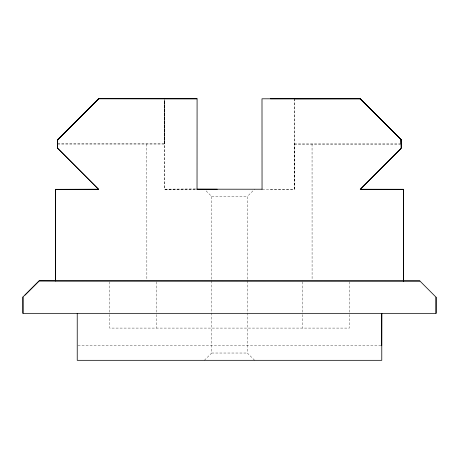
<?xml version="1.0" encoding="UTF-8"?>
<svg xmlns="http://www.w3.org/2000/svg" width="459" height="459" viewBox="0 0 459 459"><rect width="100%" height="100%" fill="white"/><g stroke="black" fill="none" stroke-linecap="round" stroke-linejoin="round"><path stroke-width="0.34" stroke-dasharray="2.29 1.72" d="M57.633 144.011L164.827 144.011L164.827 100.154L164.62 189.165L196.349 189.039L164.678 189.183L164.689 99.494L164.701 143.919L164.77 100.188M270.38 189.263L294.408 189.251L294.426 98.788M254.613 360.321L247.326 353.028L247.326 196.486L254.613 189.2M204.398 360.321L211.685 353.028L211.685 196.486L204.398 189.2M294.408 189.251L294.322 144.011L294.46 189.24L262.686 189.269M57.65 143.891L164.764 143.891M294.322 144.011L401.229 144.011M294.42 144.063L400.535 144.034M164.62 189.165L196.01 189.183M211.685 196.486L247.326 196.486M77.95 345.742L380.987 345.742M211.685 353.028L247.326 353.028M312.057 144.011L312.091 280.334M146.823 144.011L146.851 280.311M349.379 281.82L349.379 313.847M349.379 314.564L349.379 328.087L109.632 328.087L109.632 314.564M302.406 281.82L302.406 313.847M302.406 314.564L302.406 328.087M294.322 98.708L294.374 144.028M156.611 281.82L156.611 313.847M156.611 314.564L156.611 328.087M109.632 281.82L109.632 313.847"/><path stroke-width="0.69" d="M24.981 295.126L39.176 280.954L55.367 281.011L55.344 189.338L98.622 189.303L55.344 189.36L55.355 281.063L419.847 280.96L436.05 297.191L436.05 313.342L22.961 313.342L22.95 296.973L39.176 280.77L419.853 280.988M57.65 143.902L57.65 139.691L98.622 98.731L164.77 98.76M217.291 189.24L197.031 189.211L197.089 98.788L164.689 98.783M294.362 98.731L360.24 98.731L401.206 139.748L401.252 144.028L401.229 139.725L360.24 98.731L261.997 98.805L262.049 189.24M360.24 189.292L403.633 189.32L403.639 281.028M436.05 313.342L436.05 297.191M381.704 345.742L381.779 313.342L381.779 360.321L77.232 360.321L77.232 313.342M401.229 144.011L401.172 139.743L401.218 148.297L360.745 188.781M59.211 138.285L57.696 139.806L57.633 148.303L98.622 189.303L55.344 189.338M60.726 136.765L64.266 133.213M65.276 132.198L98.622 98.731L197.089 98.788M57.696 139.806L98.656 98.777M57.633 148.303L57.633 139.72L98.674 98.8M360.045 98.828L401.206 139.748M62.349 189.36L98.605 189.355L57.656 148.217M294.322 98.719L360.24 98.731L270.391 98.8M196.722 189.183L262.353 189.223M22.95 296.973L22.961 313.342M401.028 139.811L401.229 148.303L360.269 189.309L403.633 189.315L403.639 281.074M57.656 146.869L57.65 139.691"/></g></svg>
